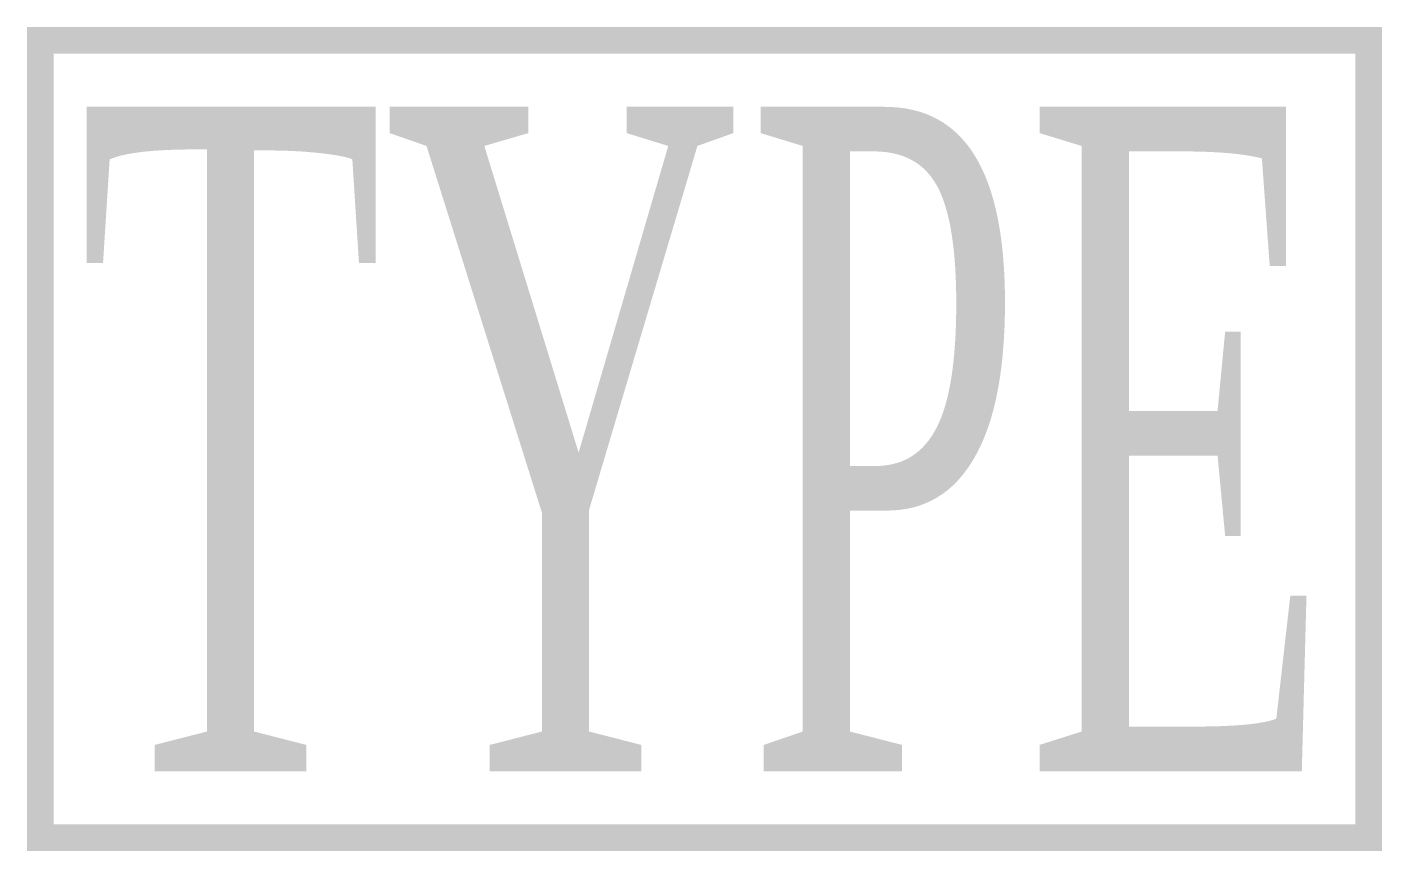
# Model space of a CAD drawing. Header units: inches. Extents: x -2.55 to 2.55, y -1.55 to 1.55.
import ezdxf
from ezdxf.enums import TextEntityAlignment as Align

# ---------------------------------------------------------------- set-up
doc = ezdxf.new("R2010")
doc.units = ezdxf.units.IN
doc.header["$MEASUREMENT"] = 0
doc.styles.add('CHINESE', font='TIMES.TTF', dxfattribs={"width": 0.8, "height": 3})

msp = doc.modelspace()

# ---------------------------------------------------------------- linework, layer by layer
at = {"const_width": 0.1}
msp.add_lwpolyline([(-2.5, 1.5), (2.5, 1.5), (2.5, -1.5), (-2.5, -1.5)], close=True, dxfattribs=at)

# ---------------------------------------------------------------- texts
at = {"style": 'CHINESE', "width": 0.5}
msp.add_attdef('TYPE', text='XB1', height=2.5, dxfattribs=at).set_placement((0, 0), align=Align.MIDDLE_CENTER)

doc.saveas('drawing.dxf')
